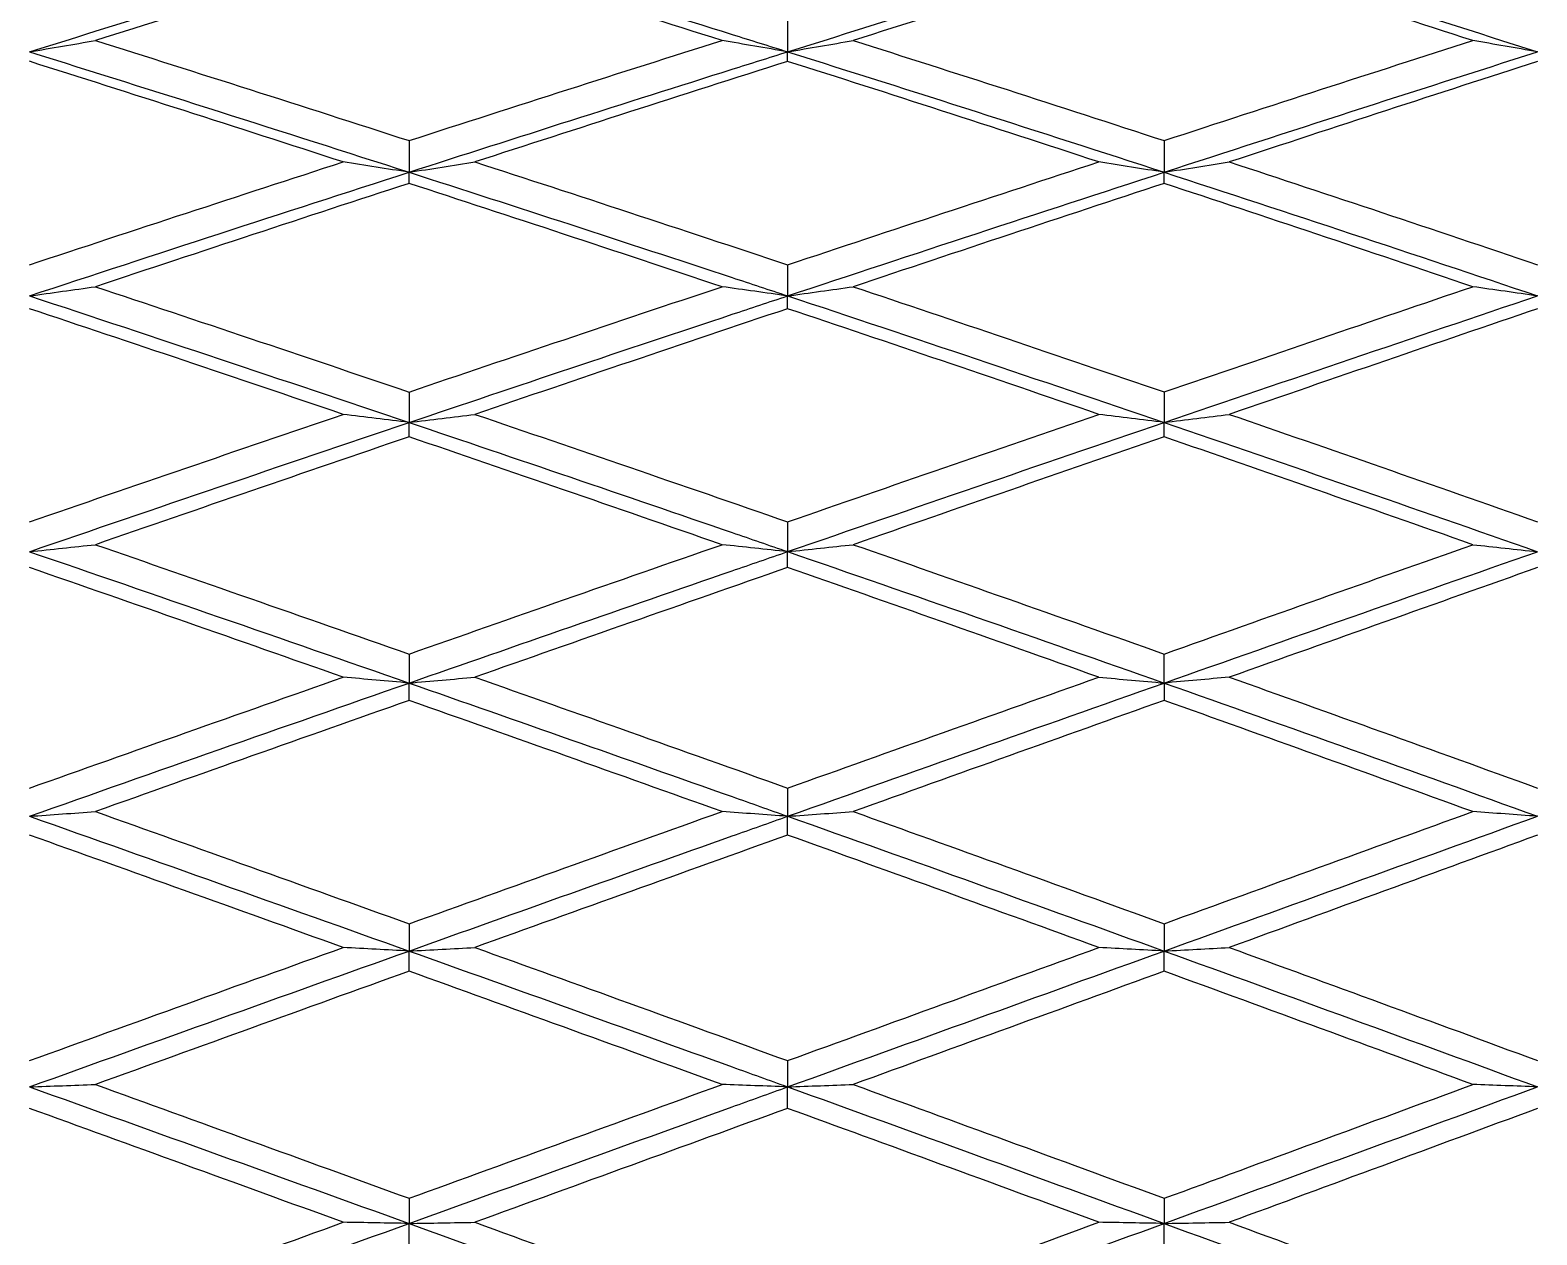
# Model space of a CAD drawing. Extents: x 6453 to 7582, y 0 to 827.
# Drawn here: x 6636.24 to 6646.22, y 663.13 to 671.11 of the extents above; entities that cross this region are included whole.
import ezdxf

# ---------------------------------------------------------------- set-up
doc = ezdxf.new("R2010")
doc.units = 0
doc.header["$LTSCALE"] = 30
doc.header["$MEASUREMENT"] = 0
doc.header["$PDMODE"] = 3
doc.header["$PDSIZE"] = -10
doc.layers.get('0').update_dxf_attribs({"linetype": 'CONTINUOUS'})
doc.layers.get('DEFPOINTS').update_dxf_attribs({"linetype": 'CONTINUOUS'})
doc.layers.add('1', color=7, linetype='CONTINUOUS')
doc.styles.add('Daelim Dimension', font='')
doc.styles.get('Daelim Dimension').set_extended_font_data('나눔고딕')
doc.dimstyles.new('DEFAULT', dxfattribs={"dimscale": 2, "dimtxt": 2, "dimasz": 2, "dimexe": 0, "dimexo": 2, "dimgap": 1, "dimtad": 1, "dimdec": 1, "dimzin": 9, "dimdsep": 46, "dimtxsty": 'Daelim Dimension', "dimcen": 0.5, "dimclrd": 252, "dimclre": 252, "dimclrt": 3, "dimadec": 1, "dimazin": 0, "dimtfac": 1, "dimtdec": 1, "dimtix": 1, "dimtmove": 0, "dimatfit": 3, "dimfxl": 1, "dimtolj": 1, "dimtzin": 1, "dimlwd": 9, "dimlwe": 9, "dimarcsym": 0})

# ---------------------------------------------------------------- blocks, each defined once
blk = doc.blocks.new('*D59')
at = {"color": 5, "lineweight": 9, "ltscale": 0.5, "transparency": 16777216}
for p, q in [((6568.3183, 770.7556), (6545.6837, 770.7556)), ((6547.6837, 555.9009), (6547.6837, 766.7556)), ((6751.1858, 551.9009), (6545.6837, 551.9009))]:
    blk.add_line(p, q, dxfattribs=at)
at = {"color": 5, "ltscale": 0.5, "transparency": 16777216}
for points in [[(6547.017, 766.7556), (6548.3504, 766.7556), (6547.6837, 770.7556)], [(6547.017, 555.9009), (6548.3504, 555.9009), (6547.6837, 551.9009)]]:
    blk.add_solid(points, dxfattribs=at)
at = {"layer": 'DEFPOINTS', "color": 0, "ltscale": 0.5, "transparency": 16777216}
for p in [(6547.6837, 770.7556), (6572.3183, 770.7556), (6755.1858, 551.9009)]:
    blk.add_point(p, dxfattribs=at)
at = {"color": 7, "ltscale": 0.5, "transparency": 16777216, "insert": (6540.2402, 655.0012), "char_height": 10, "attachment_point": 5, "rotation": 90, "style": 'Daelim Dimension'}
blk.add_mtext('\\A1;219', dxfattribs=at)

msp = doc.modelspace()

# ---------------------------------------------------------------- linework, layer by layer
at = {"layer": '1', "color": 7, "linetype": 'Continuous', "lineweight": 18}
for points in [[(6636.2308, 670.9705), (6637.0699, 671.2327), (6637.9091, 671.491), (6638.7471, 671.745)], [(6638.7471, 671.6929), (6638.3914, 671.5835), (6637.689, 671.3661), (6637.0051, 671.1518), (6636.6678, 671.0455)], [(6640.8216, 671.0455), (6640.4673, 671.1577), (6639.7673, 671.3777), (6639.0843, 671.5892), (6638.7471, 671.6929)], [(6641.2566, 670.9705), (6642.0912, 671.2328), (6642.9234, 671.491), (6643.7523, 671.745)], [(6643.7523, 671.6927), (6643.4059, 671.585), (6642.716, 671.3695), (6642.0319, 671.1536), (6641.6913, 671.0455)], [(6643.7523, 671.745), (6644.5811, 671.491), (6645.4065, 671.2327), (6646.2273, 670.9705)], [(6645.7984, 671.0455), (6645.4509, 671.1573), (6644.7623, 671.3769), (6644.0868, 671.5887), (6643.7523, 671.6927)], [(6641.2566, 671.183), (6641.2566, 671.1475), (6641.2566, 671.0767), (6641.2566, 671.0059), (6641.2566, 670.9705)], [(6636.2308, 670.9705), (6636.3041, 670.9829), (6636.4502, 671.0079), (6636.5954, 671.0329), (6636.6678, 671.0455)], [(6636.6678, 671.0455), (6637.0048, 670.9393), (6637.6883, 670.7225), (6638.391, 670.4969), (6638.7471, 670.3818)], [(6638.7471, 670.3818), (6639.1036, 670.497), (6639.8058, 670.7228), (6640.4866, 670.9394), (6640.8216, 671.0455)], [(6641.2566, 670.9705), (6641.1836, 670.983), (6641.0382, 671.0079), (6640.8937, 671.033), (6640.8216, 671.0455)], [(6641.2566, 670.9705), (6641.3295, 670.9829), (6641.4749, 671.0079), (6641.6193, 671.0329), (6641.6913, 671.0455)], [(6641.6913, 671.0455), (6642.0275, 670.9388), (6642.7074, 670.7216), (6643.4016, 670.4965), (6643.7523, 670.3819)], [(6643.7523, 670.3819), (6644.1071, 670.4979), (6644.803, 670.7245), (6645.4712, 670.9402), (6645.7984, 671.0455)], [(6646.2273, 670.9705), (6646.1554, 670.9829), (6646.012, 671.0079), (6645.8694, 671.033), (6645.7984, 671.0455)], [(6636.2308, 670.9705), (6637.0699, 670.7082), (6637.9091, 670.442), (6638.7471, 670.1722)], [(6638.3106, 670.2403), (6637.9542, 670.356), (6637.2512, 670.5828), (6636.5677, 670.8006), (6636.2308, 670.9074)], [(6641.2566, 670.9073), (6640.9029, 670.7947), (6640.2037, 670.5708), (6639.5208, 670.3499), (6639.1835, 670.2403)], [(6641.2566, 670.9705), (6642.0912, 670.7083), (6642.9234, 670.442), (6643.7523, 670.1722)], [(6641.2566, 670.9073), (6641.2566, 670.9179), (6641.2566, 670.939), (6641.2566, 670.96), (6641.2566, 670.9705)], [(6643.3198, 670.2403), (6642.9684, 670.3556), (6642.2732, 670.5819), (6641.593, 670.8002), (6641.2566, 670.9073)], [(6643.7523, 670.1722), (6644.5811, 670.442), (6645.4065, 670.7082), (6646.2273, 670.9705)], [(6646.2273, 670.907), (6645.9011, 670.8014), (6645.2345, 670.5847), (6644.5391, 670.357), (6644.1843, 670.2403)], [(6638.7471, 670.3818), (6638.7471, 670.3468), (6638.7471, 670.277), (6638.7471, 670.2071), (6638.7471, 670.1722)], [(6643.7523, 670.3819), (6643.7523, 670.347), (6643.7523, 670.2771), (6643.7523, 670.2072), (6643.7523, 670.1722)], [(6636.2308, 669.5584), (6636.578, 669.6734), (6637.2719, 669.902), (6637.9645, 670.128), (6638.3106, 670.2403)], [(6638.7471, 670.1722), (6638.6739, 670.1835), (6638.5279, 670.2062), (6638.3829, 670.2289), (6638.3106, 670.2403)], [(6638.7471, 670.1722), (6638.8203, 670.1835), (6638.9662, 670.2062), (6639.1112, 670.2289), (6639.1835, 670.2403)], [(6639.1835, 670.2403), (6639.5207, 670.1308), (6640.2035, 669.9076), (6640.9028, 669.6763), (6641.2566, 669.5585)], [(6641.2566, 669.5585), (6641.6035, 669.674), (6642.2943, 669.9032), (6642.9789, 670.1286), (6643.3198, 670.2403)], [(6643.7523, 670.1722), (6643.6797, 670.1835), (6643.5351, 670.2062), (6643.3914, 670.2289), (6643.3198, 670.2403)], [(6643.7523, 670.1722), (6643.8247, 670.1835), (6643.9692, 670.2062), (6644.1128, 670.2289), (6644.1843, 670.2403)], [(6644.1843, 670.2403), (6644.5185, 670.1305), (6645.1933, 669.9071), (6645.8806, 669.6762), (6646.2273, 669.5588)], [(6636.2308, 669.3524), (6637.0699, 669.629), (6637.9091, 669.9024), (6638.7471, 670.1722)], [(6638.7471, 670.0983), (6638.4037, 669.9862), (6637.7137, 669.7601), (6637.0175, 669.5297), (6636.6678, 669.4134)], [(6638.7471, 670.0983), (6638.7471, 670.1106), (6638.7471, 670.1353), (6638.7471, 670.1599), (6638.7471, 670.1722)], [(6640.8216, 669.4134), (6640.4674, 669.5317), (6639.7674, 669.7642), (6639.0844, 669.9883), (6638.7471, 670.0983)], [(6641.2566, 669.3524), (6642.0912, 669.629), (6642.9234, 669.9024), (6643.7523, 670.1722)], [(6643.7523, 670.0981), (6643.4133, 669.9863), (6642.7309, 669.7604), (6642.0393, 669.5299), (6641.6913, 669.4134)], [(6643.7523, 670.1722), (6644.5811, 669.9024), (6645.4065, 669.629), (6646.2273, 669.3524)], [(6643.7523, 670.0981), (6643.7523, 670.1105), (6643.7523, 670.1352), (6643.7523, 670.1599), (6643.7523, 670.1722)], [(6645.7984, 669.4134), (6645.4508, 669.5314), (6644.7622, 669.7634), (6644.0867, 669.9877), (6643.7523, 670.0981)], [(6641.2566, 669.5585), (6641.2566, 669.5241), (6641.2566, 669.4554), (6641.2566, 669.3867), (6641.2566, 669.3524)], [(6636.2308, 669.3524), (6636.3041, 669.3625), (6636.4502, 669.3828), (6636.5954, 669.4032), (6636.6678, 669.4134)], [(6636.6678, 669.4134), (6637.0049, 669.3013), (6637.6886, 669.0729), (6638.3911, 668.8359), (6638.7471, 668.7152)], [(6638.7471, 668.7152), (6639.0863, 668.8302), (6639.7713, 669.0616), (6640.4693, 669.2957), (6640.8216, 669.4134)], [(6641.2566, 669.3524), (6641.1836, 669.3625), (6641.0382, 669.3828), (6640.8937, 669.4032), (6640.8216, 669.4134)], [(6641.2566, 669.3524), (6641.3295, 669.3625), (6641.4749, 669.3828), (6641.6193, 669.4032), (6641.6913, 669.4134)], [(6641.6913, 669.4134), (6642.0275, 669.3009), (6642.7073, 669.0721), (6643.4015, 668.8356), (6643.7523, 668.7154)], [(6643.7523, 668.7154), (6644.1028, 668.8356), (6644.7944, 669.0721), (6645.4669, 669.3009), (6645.7984, 669.4134)], [(6646.2273, 669.3524), (6646.1554, 669.3625), (6646.012, 669.3828), (6645.8694, 669.4032), (6645.7984, 669.4134)], [(6636.2308, 669.3524), (6637.0699, 669.0757), (6637.9091, 668.7959), (6638.7471, 668.5132)], [(6641.2566, 669.3524), (6642.0912, 669.0758), (6642.9234, 668.7959), (6643.7523, 668.5132)], [(6641.2566, 669.2677), (6641.2566, 669.2819), (6641.2566, 669.3101), (6641.2566, 669.3383), (6641.2566, 669.3524)], [(6643.7523, 668.5132), (6644.5811, 668.7959), (6645.4065, 669.0757), (6646.2273, 669.3524)], [(6638.3106, 668.5669), (6637.9543, 668.6881), (6637.2514, 668.926), (6636.5678, 669.1553), (6636.2308, 669.2678)], [(6641.2566, 669.2677), (6640.9067, 669.1503), (6640.2114, 668.9161), (6639.5247, 668.6831), (6639.1835, 668.5669)], [(6643.3198, 668.5669), (6642.9684, 668.6877), (6642.2731, 668.9252), (6641.5929, 669.1548), (6641.2566, 669.2677)], [(6646.2273, 669.2674), (6645.896, 669.1544), (6645.2242, 668.9246), (6644.534, 668.6874), (6644.1843, 668.5669)], [(6638.7471, 668.7152), (6638.7471, 668.6815), (6638.7471, 668.6142), (6638.7471, 668.5468), (6638.7471, 668.5132)], [(6643.7523, 668.7154), (6643.7523, 668.6817), (6643.7523, 668.6143), (6643.7523, 668.5469), (6643.7523, 668.5132)], [(6636.2308, 667.8544), (6636.5756, 667.9734), (6637.2672, 668.2112), (6637.9622, 668.4485), (6638.3106, 668.5669)], [(6636.2308, 667.6569), (6637.0699, 667.9449), (6637.9091, 668.2305), (6638.7471, 668.5132)], [(6638.7471, 668.5132), (6638.6739, 668.5221), (6638.5279, 668.54), (6638.3829, 668.5579), (6638.3106, 668.5669)], [(6638.7471, 668.5132), (6638.8203, 668.5221), (6638.9662, 668.54), (6639.1112, 668.5579), (6639.1835, 668.5669)], [(6638.7471, 668.4182), (6638.7471, 668.434), (6638.7471, 668.4658), (6638.7471, 668.4974), (6638.7471, 668.5132)], [(6639.1835, 668.5669), (6639.5208, 668.4521), (6640.2036, 668.2186), (6640.9029, 667.9772), (6641.2566, 667.8544)], [(6641.2566, 667.8544), (6641.6027, 667.9746), (6642.2928, 668.2135), (6642.9782, 668.4496), (6643.3198, 668.5669)], [(6641.2566, 667.657), (6642.0912, 667.9449), (6642.9234, 668.2305), (6643.7523, 668.5132)], [(6643.7523, 668.5132), (6643.6797, 668.5221), (6643.5351, 668.54), (6643.3914, 668.5579), (6643.3198, 668.5669)], [(6643.7523, 668.5132), (6643.8247, 668.5221), (6643.9692, 668.54), (6644.1128, 668.5579), (6644.1843, 668.5669)], [(6643.7523, 668.5132), (6644.5811, 668.2305), (6645.4065, 667.9449), (6646.2273, 667.6569)], [(6643.7523, 668.418), (6643.7523, 668.4339), (6643.7523, 668.4656), (6643.7523, 668.4973), (6643.7523, 668.5132)], [(6644.1843, 668.5669), (6644.5184, 668.4518), (6645.1931, 668.2181), (6645.8805, 667.9771), (6646.2273, 667.8548)], [(6638.7471, 668.4182), (6638.3973, 668.2987), (6637.7008, 668.0601), (6637.011, 667.8221), (6636.6678, 667.7033)], [(6640.8216, 667.7033), (6640.4674, 667.8265), (6639.7674, 668.0688), (6639.0844, 668.303), (6638.7471, 668.4182)], [(6643.7523, 668.418), (6643.4121, 668.3006), (6642.7284, 668.0641), (6642.0381, 667.8241), (6641.6913, 667.7033)], [(6645.7984, 667.7033), (6645.4507, 667.8261), (6644.762, 668.068), (6644.0866, 668.3025), (6643.7523, 668.418)], [(6641.2566, 667.8544), (6641.2566, 667.8215), (6641.2566, 667.7557), (6641.2566, 667.6898), (6641.2566, 667.657)], [(6636.2308, 667.6569), (6636.3041, 667.6646), (6636.4502, 667.68), (6636.5954, 667.6955), (6636.6678, 667.7033)], [(6636.6678, 667.7033), (6637.006, 667.5862), (6637.6908, 667.3483), (6638.3923, 667.1029), (6638.7471, 666.9783)], [(6638.7471, 666.9783), (6639.0884, 667.0982), (6639.7755, 667.3389), (6640.4714, 667.5815), (6640.8216, 667.7033)], [(6641.2566, 667.657), (6641.1836, 667.6646), (6641.0382, 667.6801), (6640.8937, 667.6955), (6640.8216, 667.7033)], [(6641.2566, 667.657), (6641.3295, 667.6646), (6641.4749, 667.68), (6641.6193, 667.6955), (6641.6913, 667.7033)], [(6641.6913, 667.7033), (6642.0275, 667.5862), (6642.7072, 667.3483), (6643.4015, 667.103), (6643.7523, 666.9785)], [(6643.7523, 666.9785), (6644.0999, 667.102), (6644.7886, 667.3462), (6645.464, 667.5852), (6645.7984, 667.7033)], [(6645.7984, 667.7033), (6645.8694, 667.6955), (6646.012, 667.6801), (6646.1554, 667.6646), (6646.2273, 667.6569)], [(6636.2308, 667.6569), (6637.0699, 667.3689), (6637.9091, 667.0785), (6638.7471, 666.786)], [(6641.2566, 667.657), (6642.0912, 667.369), (6642.9234, 667.0785), (6643.7523, 666.786)], [(6641.2566, 667.5517), (6641.2566, 667.5693), (6641.2566, 667.6044), (6641.2566, 667.6395), (6641.2566, 667.657)], [(6643.7523, 666.786), (6644.5811, 667.0785), (6645.4065, 667.3689), (6646.2273, 667.6569)], [(6638.3106, 666.8248), (6637.9651, 666.9464), (6637.273, 667.1892), (6636.5786, 667.4311), (6636.2308, 667.5518)], [(6641.2566, 667.5517), (6640.9081, 667.4301), (6640.214, 667.1873), (6639.526, 666.9455), (6639.1835, 666.8248)], [(6643.3198, 666.8248), (6642.9684, 666.9498), (6642.2731, 667.1958), (6641.5929, 667.4343), (6641.2566, 667.5517)], [(6646.2273, 667.5514), (6645.8928, 667.4327), (6645.2178, 667.1929), (6644.5308, 666.9483), (6644.1843, 666.8248)], [(6638.7471, 666.9783), (6638.7471, 666.9462), (6638.7471, 666.8821), (6638.7471, 666.818), (6638.7471, 666.786)], [(6643.7523, 666.786), (6643.7523, 666.8181), (6643.7523, 666.8822), (6643.7523, 666.9464), (6643.7523, 666.9785)], [(6636.2308, 666.0894), (6636.5767, 666.2123), (6637.2694, 666.4578), (6637.9633, 666.7026), (6638.3106, 666.8248)], [(6638.7471, 666.786), (6638.6739, 666.7925), (6638.5279, 666.8054), (6638.3829, 666.8183), (6638.3106, 666.8248)], [(6638.7471, 666.786), (6638.8203, 666.7925), (6638.9662, 666.8054), (6639.1112, 666.8183), (6639.1835, 666.8248)], [(6639.1835, 666.8248), (6639.5205, 666.7061), (6640.2031, 666.4649), (6640.9026, 666.2159), (6641.2566, 666.0895)], [(6641.2566, 666.0895), (6641.6022, 666.213), (6642.2916, 666.459), (6642.9776, 666.7032), (6643.3198, 666.8248)], [(6643.3198, 666.8248), (6643.3914, 666.8183), (6643.5351, 666.8054), (6643.6797, 666.7925), (6643.7523, 666.786)], [(6644.1843, 666.8248), (6644.1128, 666.8183), (6643.9692, 666.8054), (6643.8247, 666.7924), (6643.7523, 666.786)], [(6644.1843, 666.8248), (6644.5183, 666.7058), (6645.1929, 666.4643), (6645.8804, 666.2158), (6646.2273, 666.0898)], [(6636.2308, 665.9028), (6637.0699, 666.199), (6637.9091, 666.4935), (6638.7471, 666.786)], [(6638.7471, 666.671), (6638.7471, 666.6902), (6638.7471, 666.7286), (6638.7471, 666.7669), (6638.7471, 666.786)], [(6641.2566, 665.9028), (6642.0912, 666.199), (6642.9234, 666.4935), (6643.7523, 666.786)], [(6643.7523, 666.786), (6644.5811, 666.4935), (6645.4065, 666.199), (6646.2273, 665.9028)], [(6643.7523, 666.786), (6643.7523, 666.7668), (6643.7523, 666.7285), (6643.7523, 666.69), (6643.7523, 666.6708)], [(6638.7471, 666.671), (6638.399, 666.5482), (6637.7044, 666.3025), (6637.0128, 666.0568), (6636.6678, 665.934)], [(6640.8216, 665.934), (6640.4799, 666.0562), (6639.7925, 666.3013), (6639.0969, 666.5476), (6638.7471, 666.671)], [(6643.7523, 666.6708), (6643.4112, 666.5491), (6642.7266, 666.3046), (6642.0371, 666.0579), (6641.6913, 665.934)], [(6645.7984, 665.934), (6645.4506, 666.0603), (6644.7618, 666.3094), (6644.0865, 666.5515), (6643.7523, 666.6708)], [(6641.2566, 666.0895), (6641.2566, 666.0583), (6641.2566, 665.9961), (6641.2566, 665.9339), (6641.2566, 665.9028)], [(6636.2308, 665.9028), (6636.3041, 665.9079), (6636.4502, 665.9183), (6636.5954, 665.9287), (6636.6678, 665.934)], [(6636.2308, 665.9028), (6637.0699, 665.6066), (6637.9091, 665.3087), (6638.7471, 665.0096)], [(6636.6678, 665.934), (6637.0063, 665.8135), (6637.6913, 665.569), (6638.3925, 665.3176), (6638.7471, 665.1901)], [(6638.7471, 665.1901), (6639.0898, 665.3133), (6639.7783, 665.5605), (6640.4728, 665.8092), (6640.8216, 665.934)], [(6641.2566, 665.9028), (6641.1836, 665.908), (6641.0382, 665.9183), (6640.8937, 665.9287), (6640.8216, 665.934)], [(6641.2566, 665.9028), (6641.3295, 665.9079), (6641.4749, 665.9183), (6641.6193, 665.9287), (6641.6913, 665.934)], [(6641.2566, 665.9028), (6642.0912, 665.6066), (6642.9234, 665.3087), (6643.7523, 665.0096)], [(6641.2566, 665.7782), (6641.2566, 665.799), (6641.2566, 665.8405), (6641.2566, 665.882), (6641.2566, 665.9028)], [(6641.6913, 665.934), (6642.0262, 665.814), (6642.7046, 665.5701), (6643.4002, 665.3183), (6643.7523, 665.1903)], [(6643.7523, 665.1903), (6644.0981, 665.3161), (6644.785, 665.5657), (6645.4622, 665.8118), (6645.7984, 665.934)], [(6643.7523, 665.0096), (6644.5811, 665.3087), (6645.4065, 665.6066), (6646.2273, 665.9028)], [(6646.2273, 665.9028), (6646.1554, 665.9079), (6646.012, 665.9183), (6645.8694, 665.9287), (6645.7984, 665.934)], [(6638.3106, 665.0331), (6637.9565, 665.1605), (6637.2558, 665.4121), (6636.57, 665.6572), (6636.2308, 665.7782)], [(6641.2566, 665.7782), (6640.909, 665.6535), (6640.2158, 665.4047), (6639.5269, 665.1568), (6639.1835, 665.0331)], [(6643.3198, 665.0331), (6642.9828, 665.1556), (6642.302, 665.4023), (6641.6074, 665.6523), (6641.2566, 665.7782)], [(6646.2273, 665.7778), (6645.8917, 665.6554), (6645.2155, 665.4089), (6644.5296, 665.159), (6644.1843, 665.0331)], [(6638.7471, 665.1901), (6638.7471, 665.16), (6638.7471, 665.0998), (6638.7471, 665.0397), (6638.7471, 665.0096)], [(6643.7523, 665.1903), (6643.7523, 665.1602), (6643.7523, 665.0999), (6643.7523, 665.0397), (6643.7523, 665.0096)], [(6636.2308, 664.2829), (6636.5772, 664.4082), (6637.2703, 664.6585), (6637.9638, 664.9083), (6638.3106, 665.0331)], [(6636.2308, 664.1091), (6637.0699, 664.4102), (6637.9091, 664.7106), (6638.7471, 665.0096)], [(6638.7471, 665.0096), (6638.6739, 665.0135), (6638.5279, 665.0213), (6638.3829, 665.0292), (6638.3106, 665.0331)], [(6638.7471, 665.0096), (6638.8203, 665.0135), (6638.9662, 665.0213), (6639.1112, 665.0292), (6639.1835, 665.0331)], [(6638.7471, 664.8759), (6638.7471, 664.8982), (6638.7471, 664.9428), (6638.7471, 664.9874), (6638.7471, 665.0096)], [(6639.1835, 665.0331), (6639.5202, 664.9118), (6640.2025, 664.6656), (6640.9023, 664.4118), (6641.2566, 664.2829)], [(6641.2566, 664.2829), (6641.6022, 664.4086), (6642.2917, 664.6593), (6642.9777, 664.9087), (6643.3198, 665.0331)], [(6641.2566, 664.1091), (6642.0912, 664.4102), (6642.9234, 664.7106), (6643.7523, 665.0096)], [(6643.7523, 665.0096), (6643.6797, 665.0135), (6643.5351, 665.0213), (6643.3914, 665.0292), (6643.3198, 665.0331)], [(6643.7523, 665.0096), (6643.8247, 665.0135), (6643.9692, 665.0213), (6644.1128, 665.0292), (6644.1843, 665.0331)], [(6643.7523, 665.0096), (6644.5811, 664.7106), (6645.4065, 664.4102), (6646.2273, 664.1091)], [(6643.7523, 664.8757), (6643.7523, 664.898), (6643.7523, 664.9427), (6643.7523, 664.9873), (6643.7523, 665.0096)], [(6644.1843, 665.0331), (6644.5165, 664.912), (6645.1892, 664.6661), (6645.8785, 664.4122), (6646.2273, 664.2833)], [(6638.7471, 664.8759), (6638.3998, 664.7507), (6637.706, 664.5003), (6637.0136, 664.2499), (6636.6678, 664.1248)], [(6640.8216, 664.1248), (6640.4665, 664.2539), (6639.7655, 664.5082), (6639.0834, 664.7546), (6638.7471, 664.8759)], [(6643.7523, 664.8757), (6643.4111, 664.7513), (6642.7264, 664.5019), (6642.0371, 664.2507), (6641.6913, 664.1248)], [(6645.7984, 664.1248), (6645.4667, 664.2473), (6644.7939, 664.495), (6644.1026, 664.7479), (6643.7523, 664.8757)], [(6641.2566, 664.2829), (6641.2566, 664.2539), (6641.2566, 664.196), (6641.2566, 664.138), (6641.2566, 664.1091)], [(6636.2308, 664.1091), (6636.3041, 664.1117), (6636.4502, 664.1169), (6636.5954, 664.1221), (6636.6678, 664.1248)], [(6636.2308, 664.1091), (6637.0699, 663.8079), (6637.9091, 663.5059), (6638.7471, 663.2035)], [(6636.6678, 664.1248), (6637.0061, 664.0023), (6637.691, 663.7541), (6638.3923, 663.4993), (6638.7471, 663.3702)], [(6638.7471, 663.3702), (6639.0916, 663.4955), (6639.7818, 663.7466), (6640.4746, 663.9985), (6640.8216, 664.1248)], [(6641.2566, 664.1091), (6641.1836, 664.1117), (6641.0382, 664.1169), (6640.8937, 664.1221), (6640.8216, 664.1248)], [(6641.2566, 664.1091), (6641.3295, 664.1117), (6641.4749, 664.1169), (6641.6193, 664.1221), (6641.6913, 664.1248)], [(6641.2566, 664.1091), (6642.0912, 663.8079), (6642.9234, 663.5059), (6643.7523, 663.2035)], [(6641.2566, 663.9664), (6641.2566, 663.9902), (6641.2566, 664.0378), (6641.2566, 664.0853), (6641.2566, 664.1091)], [(6641.6913, 664.1248), (6642.0256, 664.003), (6642.7034, 663.7555), (6643.3996, 663.5001), (6643.7523, 663.3704)], [(6643.7523, 663.3704), (6644.0863, 663.4933), (6644.7613, 663.7419), (6645.4504, 663.9962), (6645.7984, 664.1248)], [(6643.7523, 663.2035), (6644.5811, 663.5059), (6645.4065, 663.8079), (6646.2273, 664.1091)], [(6646.2273, 664.1091), (6646.1554, 664.1117), (6646.012, 664.1169), (6645.8694, 664.1221), (6645.7984, 664.1248)], [(6638.3106, 663.2114), (6637.9538, 663.3412), (6637.2504, 663.5968), (6636.5672, 663.8446), (6636.2308, 663.9665)], [(6641.2566, 663.9664), (6640.9102, 663.8403), (6640.2184, 663.5883), (6639.5282, 663.3369), (6639.1835, 663.2114)], [(6643.3198, 663.2114), (6642.9654, 663.3416), (6642.2673, 663.5977), (6641.59, 663.8449), (6641.2566, 663.9664)], [(6646.2273, 663.9661), (6645.8799, 663.8374), (6645.192, 663.583), (6644.5179, 663.3343), (6644.1843, 663.2114)], [(6638.7471, 663.3702), (6638.7471, 663.3424), (6638.7471, 663.2868), (6638.7471, 663.2313), (6638.7471, 663.2035)], [(6643.7523, 663.3704), (6643.7523, 663.3426), (6643.7523, 663.2869), (6643.7523, 663.2313), (6643.7523, 663.2035)], [(6636.2308, 662.4546), (6636.5788, 662.5813), (6637.2735, 662.8341), (6637.9654, 663.0858), (6638.3106, 663.2114)], [(6636.2308, 662.2955), (6637.0699, 662.5983), (6637.9091, 662.9011), (6638.7471, 663.2035)], [(6638.7471, 663.2035), (6638.6739, 663.2048), (6638.5279, 663.2074), (6638.3829, 663.2101), (6638.3106, 663.2114)], [(6638.7471, 663.2035), (6638.8203, 663.2048), (6638.9662, 663.2074), (6639.1112, 663.2101), (6639.1835, 663.2114)], [(6638.7471, 663.0525), (6638.7471, 663.0777), (6638.7471, 663.1281), (6638.7471, 663.1784), (6638.7471, 663.2035)], [(6639.1835, 663.2114), (6639.5196, 663.089), (6640.2012, 662.8405), (6640.9017, 662.5845), (6641.2566, 662.4546)], [(6641.2566, 662.4546), (6641.5932, 662.5778), (6642.2736, 662.8271), (6642.9686, 663.0823), (6643.3198, 663.2114)], [(6641.2566, 662.2955), (6642.0912, 662.5983), (6642.9234, 662.9011), (6643.7523, 663.2035)], [(6643.7523, 663.2035), (6643.6797, 663.2048), (6643.5351, 663.2074), (6643.3914, 663.2101), (6643.3198, 663.2114)], [(6643.7523, 663.2035), (6643.8247, 663.2048), (6643.9692, 663.2074), (6644.1128, 663.2101), (6644.1843, 663.2114)], [(6643.7523, 663.2035), (6644.5811, 662.9011), (6645.4065, 662.5983), (6646.2273, 662.2955)], [(6643.7523, 663.0523), (6643.7523, 663.0775), (6643.7523, 663.128), (6643.7523, 663.1784), (6643.7523, 663.2035)], [(6644.1843, 663.2114), (6644.5157, 663.0893), (6645.1877, 662.8411), (6645.8778, 662.585), (6646.2273, 662.455)]]:
    msp.add_open_spline(points, degree=3, dxfattribs=at)
for points in [[(6638.7471, 671.745), (6639.4621, 671.5283), (6640.2991, 671.2707), (6641.134, 671.009), (6641.2566, 670.9705)], [(6638.7471, 670.1722), (6639.4621, 670.4024), (6640.2991, 670.6692), (6641.134, 670.932), (6641.2566, 670.9705)], [(6638.7471, 670.1722), (6639.4621, 669.9421), (6640.2991, 669.6692), (6641.134, 669.393), (6641.2566, 669.3524)], [(6638.7471, 668.5132), (6639.4621, 668.7544), (6640.2991, 669.0346), (6641.134, 669.3118), (6641.2566, 669.3524)], [(6638.7471, 668.5132), (6639.4621, 668.272), (6640.2991, 667.9869), (6641.134, 667.6993), (6641.2566, 667.657)], [(6638.7471, 666.786), (6639.4621, 667.0356), (6640.2991, 667.3263), (6641.134, 667.6147), (6641.2566, 667.657)], [(6638.7471, 666.786), (6639.4621, 666.5365), (6640.2991, 666.2422), (6641.134, 665.9463), (6641.2566, 665.9028)], [(6638.7471, 665.0096), (6639.4621, 665.2648), (6640.2991, 665.5628), (6641.134, 665.8593), (6641.2566, 665.9028)], [(6638.7471, 665.0096), (6639.4621, 664.7545), (6640.2991, 664.4543), (6641.134, 664.1533), (6641.2566, 664.1091)], [(6638.7471, 663.2035), (6639.4621, 663.4615), (6640.2991, 663.7636), (6641.134, 664.0648), (6641.2566, 664.1091)], [(6638.7471, 663.2035), (6639.4621, 662.9456), (6640.2991, 662.6428), (6641.134, 662.34), (6641.2566, 662.2955)]]:
    msp.add_open_spline(points, degree=3, knots=[0, 0, 0, 0, 0.853118, 1, 1, 1, 1], dxfattribs=at)

# ---------------------------------------------------------------- dimensions: what is measured, and where the dimension line sits
at = {"color": 5, "ltscale": 0.5}
dim = msp.add_linear_dim(base=(6547.6837, 770.7556), p1=(6755.1858, 551.9009), p2=(6572.3183, 770.7556), angle=90, dimstyle='DEFAULT', override={"dimtxt": 5, "dimexe": 1, "dimdec": 0, "dimclrd": 5, "dimclre": 5, "dimclrt": 7}, dxfattribs=at)
dim.commit()
dim.dimension.update_dxf_attribs({"geometry": '*D59', "text_midpoint": (6547.6837, 655.0012), "dimtype": 160})

doc.saveas('drawing.dxf')
